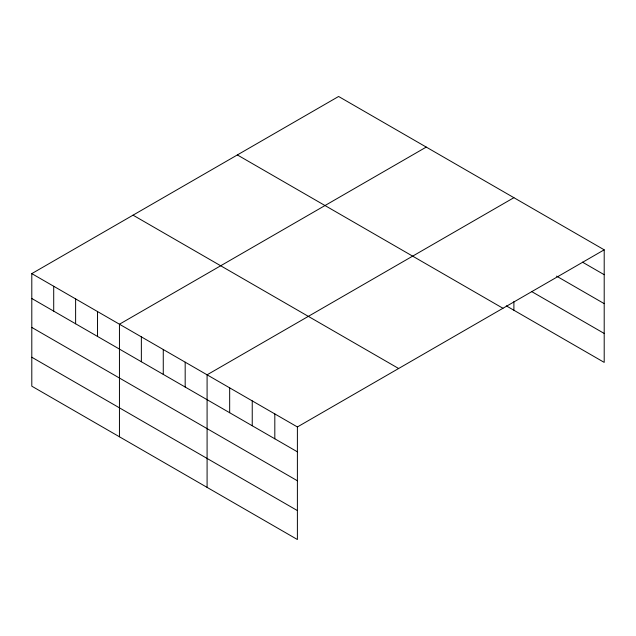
<?xml version="1.0" encoding="UTF-8"?>
<svg xmlns="http://www.w3.org/2000/svg" width="636" height="636" viewBox="0 0 636 636"><rect width="100%" height="100%" fill="white"/><g stroke="black" fill="none" stroke-linecap="round" stroke-linejoin="round"><path stroke-width="0.95" d="M31.8 273.615L297.394 426.955L297.394 539.519L31.8 386.179L31.8 273.615L338.606 96.481L604.2 249.821L604.2 362.385L506.312 305.868M426.255 147.083L119.449 324.217L119.449 436.781M513.896 197.685L207.09 374.819L207.09 487.383M297.394 426.955L604.2 249.821M582.465 262.143L604.2 274.696M556.54 276.119L604.2 303.634M531.457 291.447L604.2 333.447M237.363 154.938L502.957 308.277M133.043 215.167L398.637 368.498M31.8 298.491L297.394 451.83M31.8 327.429L297.394 480.768M31.8 357.241L297.394 510.581M513.896 301.567L513.896 310.249M274.816 413.925L274.816 438.8M252.238 400.887L252.238 425.762M229.668 387.857L229.668 412.732M185.179 362.17L185.179 387.046M163.269 349.522L163.269 374.397M141.359 336.865L141.359 361.741M97.531 311.568L97.531 336.444M75.62 298.92L75.62 323.796M53.71 286.272L53.71 311.147"/></g></svg>
